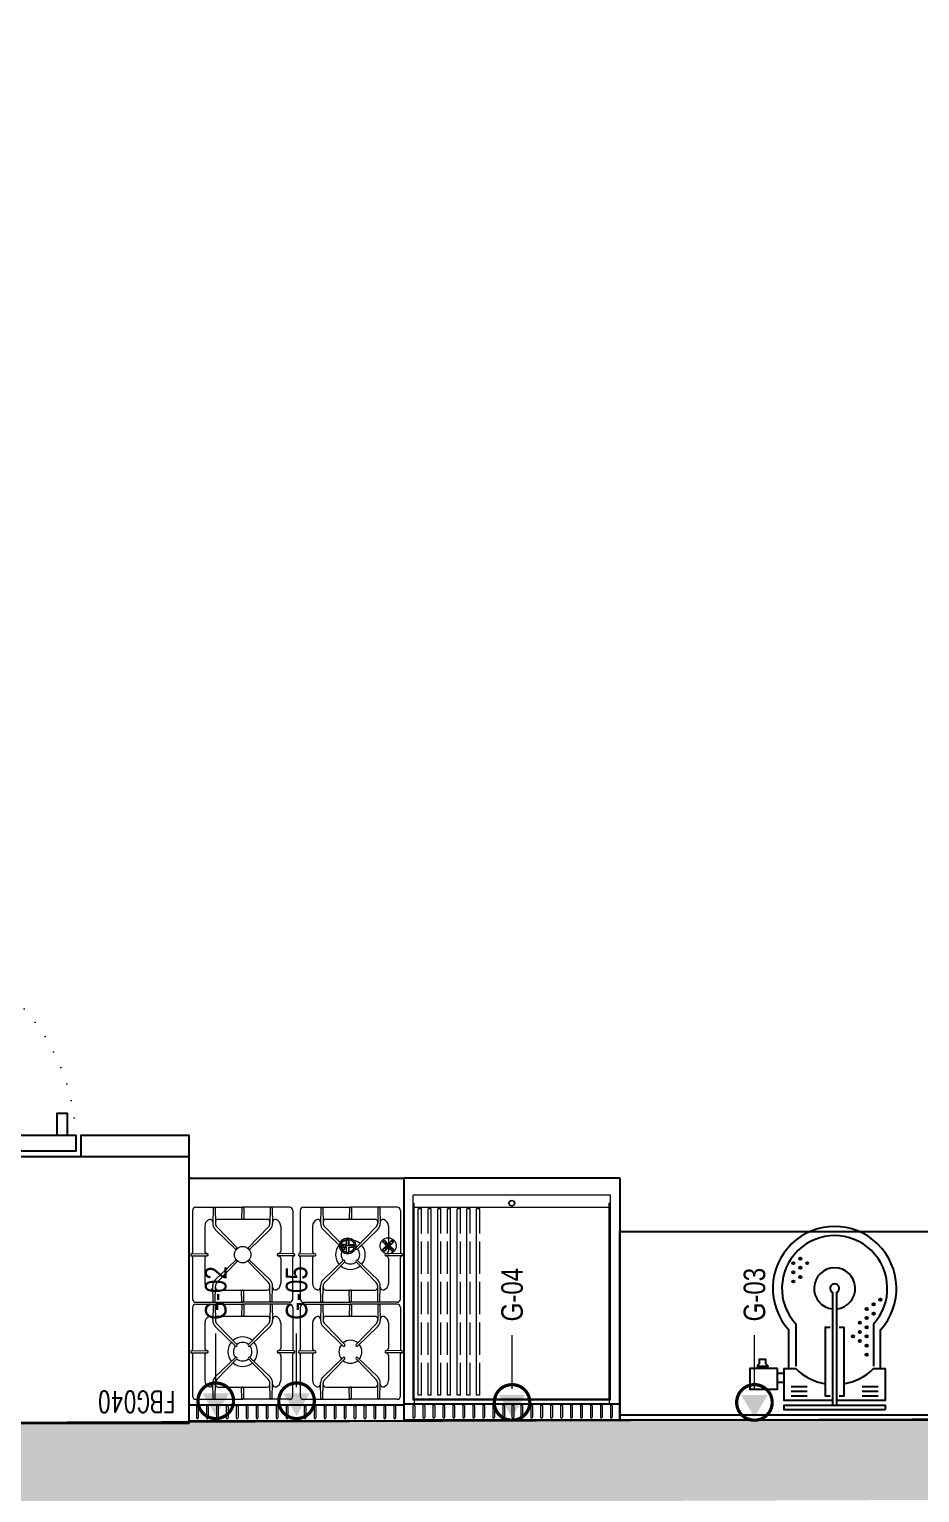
# Model space of a CAD drawing. Header units: millimetres. Extents: x -29311 to -3405, y 28913 to 42880.
# Drawn here: x -15732 to -15401, y 30469 to 31012 of the extents above; entities that cross this region are included whole.
import ezdxf
from ezdxf.enums import TextEntityAlignment as Align

# ---------------------------------------------------------------- set-up
doc = ezdxf.new("R2010")
doc.units = ezdxf.units.MM
for name, pattern in [('ACAD_ISO02W100', [15, 12, -3]), ('DOT', [6.35, 0, -6.35]), ('HIDDEN', [0.375, 0.25, -0.125])]:
    doc.linetypes.add(name, pattern=pattern)
for name, color, linetype, lineweight in [('-DWG_DETAY1', 7, 'Continuous', 25), ('-DWG_DETAY4', 7, 'DOT', 18), ('GRC-Ekipman', 4, 'Continuous', 25), ('GRC-çizgi', 5, 'ACAD_ISO02W100', 30), ('PLAN', 253, 'Continuous', 15), ('tarama-betonarme', 252, 'Continuous', 13), ('TES_GAZ', 92, 'Continuous', 25)]:
    doc.layers.add(name, color=color, linetype=linetype, lineweight=lineweight)
for name, color, linetype in [('A-BA', 1, 'Continuous'), ('A-TEFRIS', 251, 'Continuous'), ('Kıtc-002 Çizgi', 7, 'Continuous')]:
    doc.layers.add(name, color=color, linetype=linetype)
doc.styles.add('antet', font='arial.ttf', dxfattribs={"oblique": 15, "height": 2.75})
doc.styles.add('ROMANS', font='romans')
doc.styles.add('TESNO', font='romandtw.shx', dxfattribs={"height": 0.8})

# ---------------------------------------------------------------- blocks, each defined once
blk = doc.blocks.new('f_ks2')
at = {"layer": '-DWG_DETAY1', "color": 0}
for points in [[(40, 0), (40, -8), (0, -8), (0, 0)], [(45, -8), (45, -16), (49, -16), (49, -8)]]:
    blk.add_lwpolyline(points, dxfattribs=at)
blk.add_lwpolyline([(118, -8), (42, -8), (42, -2), (118, -2)], close=True, dxfattribs=at)
at = {"layer": '-DWG_DETAY1', "color": 0, "linetype": 'HIDDEN'}
blk.add_lwpolyline([(116, -1.52), (140.23, -75.55), (136.44, -76.82), (112.21, -2.79)], close=True, dxfattribs=at)
blk.add_lwpolyline([(139.28, -72.71), (146.86, -70.15), (145.58, -66.36), (138, -68.91)], dxfattribs=at)
at = {"layer": '-DWG_DETAY4', "color": 0}
blk.add_arc((116.57, -4.83), 74.63, 182.4322, 285.3604, dxfattribs=at)
blk = doc.blocks.new('FBG040')
at = {"layer": 'A-TEFRIS'}
blk.add_lwpolyline([(0, 0), (118, 0), (118, -99), (0, -99)], close=True, dxfattribs=at)
at = {"layer": 'A-TEFRIS', "linetype": 'Continuous'}
blk.add_blockref('f_ks2', (0, -99), dxfattribs=at)
at = {"layer": 'A-TEFRIS', "linetype": 'Continuous', "style": 'ROMANS', "width": 0.7}
blk.add_text('FBG040', height=8, dxfattribs=at).set_placement((5, -12))
at = {"layer": 'A-TEFRIS', "linetype": 'Continuous', "style": 'ROMANS', "width": 0.8}
blk.add_attdef('NO', text='', height=10, dxfattribs=at).set_placement((98, -79), align=Align.MIDDLE)
blk = doc.blocks.new('G 4LÜ OCAK 9')
for p, q in [((0, 0), (0, -90)), ((80, 0), (0, 0)), ((0, 0), (0, -90)), ((80, 0), (0, 0)), ((80, -90), (80, 0)), ((80, -90), (80, 0)), ((80, -6), (0, -6)), ((80, -6), (0, -6)), ((0, -90), (80, -90)), ((0, -90), (80, -90))]:
    blk.add_line(p, q)
at = {"color": 251, "lineweight": 9}
for p, q in [((3.23, -5.38), (3.23, -1.15)), ((3.23, -5.38), (3.23, -1.15)), ((3.88, -5.38), (3.88, -1.15)), ((6.93, -5.38), (6.93, -1.15)), ((6.93, -5.38), (6.93, -1.15)), ((7.58, -5.38), (7.58, -1.15)), ((10.63, -5.38), (10.63, -1.15)), ((10.63, -5.38), (10.63, -1.15)), ((11.28, -5.38), (11.28, -1.15)), ((14.33, -5.38), (14.33, -1.15)), ((14.33, -5.38), (14.33, -1.15)), ((14.98, -5.38), (14.98, -1.15)), ((18.03, -5.38), (18.03, -1.15)), ((18.03, -5.38), (18.03, -1.15)), ((18.68, -5.38), (18.68, -1.15)), ((21.73, -5.38), (21.73, -1.15)), ((21.73, -5.38), (21.73, -1.15)), ((22.38, -5.38), (22.38, -1.15)), ((25.43, -5.38), (25.43, -1.15)), ((25.43, -5.38), (25.43, -1.15)), ((26.08, -5.38), (26.08, -1.15)), ((29.13, -5.38), (29.13, -1.15)), ((29.13, -5.38), (29.13, -1.15)), ((29.78, -5.38), (29.78, -1.15)), ((32.83, -5.38), (32.83, -1.15)), ((32.83, -5.38), (32.83, -1.15)), ((33.48, -5.38), (33.48, -1.15)), ((36.53, -5.38), (36.53, -1.15)), ((37.18, -5.38), (37.18, -1.15)), ((43.23, -5.38), (43.23, -1.15)), ((43.23, -5.38), (43.23, -1.15)), ((43.88, -5.38), (43.88, -1.15)), ((46.93, -5.38), (46.93, -1.15)), ((46.93, -5.38), (46.93, -1.15)), ((47.58, -5.38), (47.58, -1.15)), ((50.63, -5.38), (50.63, -1.15)), ((50.63, -5.38), (50.63, -1.15)), ((51.28, -5.38), (51.28, -1.15)), ((54.33, -5.38), (54.33, -1.15)), ((54.33, -5.38), (54.33, -1.15)), ((54.98, -5.38), (54.98, -1.15)), ((58.03, -5.38), (58.03, -1.15)), ((58.03, -5.38), (58.03, -1.15)), ((58.68, -5.38), (58.68, -1.15)), ((61.73, -5.38), (61.73, -1.15)), ((61.73, -5.38), (61.73, -1.15)), ((62.38, -5.38), (62.38, -1.15)), ((65.43, -5.38), (65.43, -1.15)), ((65.43, -5.38), (65.43, -1.15)), ((66.08, -5.38), (66.08, -1.15)), ((69.13, -5.38), (69.13, -1.15)), ((69.13, -5.38), (69.13, -1.15)), ((69.78, -5.38), (69.78, -1.15)), ((72.83, -5.38), (72.83, -1.15)), ((72.83, -5.38), (72.83, -1.15)), ((73.48, -5.38), (73.48, -1.15)), ((76.53, -5.38), (76.53, -1.15)), ((77.18, -5.38), (77.18, -1.15)), ((1.4, -9.25), (1.4, -24.81)), ((2.6, -8.05), (20, -8.05)), ((9.03, -8.43), (8.92, -14.11)), ((9.77, -8.43), (9.87, -13.98)), ((19.63, -8.42), (19.56, -12.1)), ((37.4, -8.05), (20, -8.05)), ((20.37, -8.42), (20.44, -12.1)), ((30.23, -8.43), (30.13, -13.98)), ((30.97, -8.43), (31.08, -14.11)), ((38.6, -24.81), (38.6, -9.25)), ((41.4, -9.25), (41.4, -24.81)), ((42.6, -8.05), (60, -8.05)), ((49.03, -8.43), (48.92, -14.11)), ((49.77, -8.43), (49.87, -13.98)), ((59.63, -8.42), (59.56, -12.1)), ((77.4, -8.05), (60, -8.05)), ((60.37, -8.42), (60.44, -12.1)), ((70.23, -8.43), (70.13, -13.98)), ((70.97, -8.43), (71.08, -14.11)), ((78.6, -24.81), (78.6, -9.25)), ((5.9, -24.3), (5.9, -15.05)), ((8.93, -13.64), (8.92, -14.11)), ((9.87, -13.56), (9.87, -13.98)), ((10.44, -15.34), (17.88, -23.05)), ((29.13, -12.55), (10.87, -12.55)), ((29.56, -15.34), (22.12, -23.05)), ((30.13, -13.56), (30.13, -13.98)), ((31.07, -13.64), (31.08, -14.11)), ((34.1, -24.3), (34.1, -15.05)), ((45.9, -24.3), (45.9, -15.05)), ((48.93, -13.64), (48.92, -14.11)), ((49.87, -13.56), (49.87, -13.98)), ((50.44, -15.34), (57.88, -23.05)), ((69.13, -12.55), (50.87, -12.55)), ((69.56, -15.34), (62.12, -23.05)), ((70.13, -13.56), (70.13, -13.98)), ((71.07, -13.64), (71.08, -14.11)), ((74.1, -24.3), (74.1, -15.05)), ((9.84, -16.32), (17.35, -23.58)), ((30.16, -16.32), (22.65, -23.58)), ((49.84, -16.32), (57.35, -23.58)), ((70.16, -16.32), (62.65, -23.58)), ((1.05, -25.29), (6.57, -25.24)), ((1.05, -26.08), (6.54, -26.13)), ((1.4, -42.15), (1.4, -26.56)), ((5.9, -36.35), (5.9, -27.06)), ((6.92, -25.32), (6.73, -25.29)), ((6.73, -26.09), (6.92, -26.05)), ((33.08, -25.32), (33.27, -25.29)), ((33.08, -26.05), (33.27, -26.09)), ((38.95, -25.29), (33.43, -25.24)), ((38.95, -26.08), (33.43, -26.13)), ((34.1, -36.35), (34.1, -27.07)), ((38.6, -42.14), (38.6, -26.56)), ((41.05, -25.29), (46.57, -25.24)), ((41.05, -26.08), (46.54, -26.13)), ((41.4, -42.15), (41.4, -26.56)), ((45.9, -36.35), (45.9, -27.06)), ((46.92, -25.32), (46.73, -25.29)), ((46.73, -26.09), (46.92, -26.05)), ((73.08, -25.32), (73.27, -25.29)), ((73.08, -26.05), (73.27, -26.09)), ((78.95, -25.29), (73.43, -25.24)), ((78.95, -26.08), (73.43, -26.13)), ((74.1, -36.35), (74.1, -27.07)), ((78.6, -42.14), (78.6, -26.56)), ((9.84, -35.07), (17.35, -27.81)), ((10.44, -36.05), (17.88, -28.34)), ((29.56, -36.05), (22.12, -28.34)), ((30.16, -35.07), (22.65, -27.81)), ((49.84, -35.07), (57.35, -27.81)), ((50.44, -36.05), (57.88, -28.34)), ((69.56, -36.05), (62.12, -28.34)), ((70.16, -35.07), (62.65, -27.81)), ((9.03, -42.96), (8.92, -37.28)), ((8.93, -37.75), (8.92, -37.28)), ((9.77, -42.96), (9.87, -37.41)), ((9.87, -37.83), (9.87, -37.41)), ((30.23, -42.96), (30.13, -37.41)), ((30.13, -37.83), (30.13, -37.41)), ((30.97, -42.96), (31.08, -37.28)), ((31.07, -37.75), (31.08, -37.28)), ((49.03, -42.96), (48.92, -37.28)), ((48.93, -37.75), (48.92, -37.28)), ((49.77, -42.96), (49.87, -37.41)), ((49.87, -37.83), (49.87, -37.41)), ((70.23, -42.96), (70.13, -37.41)), ((70.13, -37.83), (70.13, -37.41)), ((70.97, -42.96), (71.08, -37.28)), ((71.07, -37.75), (71.08, -37.28)), ((2.6, -43.35), (20, -43.35)), ((29.13, -38.85), (10.87, -38.85)), ((19.63, -42.97), (19.56, -39.29)), ((37.4, -43.35), (20, -43.35)), ((20.37, -42.97), (20.44, -39.29)), ((42.6, -43.35), (60, -43.35)), ((69.13, -38.85), (50.87, -38.85)), ((59.63, -42.97), (59.56, -39.29)), ((77.4, -43.35), (60, -43.35)), ((60.37, -42.97), (60.44, -39.29)), ((1.4, -45.25), (1.4, -60.81)), ((2.6, -44.05), (20, -44.05)), ((9.03, -44.43), (8.92, -50.11)), ((9.77, -44.43), (9.87, -49.98)), ((29.13, -48.55), (10.87, -48.55)), ((19.63, -44.42), (19.56, -48.1)), ((37.4, -44.05), (20, -44.05)), ((20.37, -44.42), (20.44, -48.1)), ((30.23, -44.43), (30.13, -49.98)), ((30.97, -44.43), (31.08, -50.11)), ((38.6, -60.81), (38.6, -45.25)), ((41.4, -45.25), (41.4, -60.81)), ((42.6, -44.05), (60, -44.05)), ((49.03, -44.43), (48.92, -50.11)), ((49.77, -44.43), (49.87, -49.98)), ((69.13, -48.55), (50.87, -48.55)), ((59.63, -44.42), (59.56, -48.1)), ((77.4, -44.05), (60, -44.05)), ((60.37, -44.42), (60.44, -48.1)), ((70.23, -44.43), (70.13, -49.98)), ((70.97, -44.43), (71.08, -50.11)), ((78.6, -60.81), (78.6, -45.25)), ((5.9, -60.3), (5.9, -51.05)), ((8.93, -49.64), (8.92, -50.11)), ((9.84, -52.32), (17.35, -59.58)), ((9.87, -49.56), (9.87, -49.98)), ((10.44, -51.34), (17.88, -59.05)), ((29.56, -51.34), (22.12, -59.05)), ((30.16, -52.32), (22.65, -59.58)), ((30.13, -49.56), (30.13, -49.98)), ((31.07, -49.64), (31.08, -50.11)), ((34.1, -60.3), (34.1, -51.05)), ((45.9, -60.3), (45.9, -51.05)), ((48.93, -49.64), (48.92, -50.11)), ((49.84, -52.32), (57.35, -59.58)), ((49.87, -49.56), (49.87, -49.98)), ((50.44, -51.34), (57.88, -59.05)), ((69.56, -51.34), (62.12, -59.05)), ((70.16, -52.32), (62.65, -59.58)), ((70.13, -49.56), (70.13, -49.98)), ((71.07, -49.64), (71.08, -50.11)), ((74.1, -60.3), (74.1, -51.05)), ((1.05, -61.29), (6.57, -61.24)), ((1.05, -62.08), (6.54, -62.13)), ((1.4, -78.15), (1.4, -62.56)), ((4.56, -62.98), (3.92, -63.61)), ((3.92, -63.61), (5.33, -65.02)), ((8.02, -66.44), (3.92, -63.61)), ((4.59, -63.01), (3.95, -63.64)), ((3.95, -63.59), (5.36, -64.99)), ((8.06, -63.65), (3.95, -66.34)), ((3.95, -66.34), (5.33, -64.96)), ((3.98, -66.37), (5.36, -64.99)), ((4.53, -63.01), (5.94, -64.41)), ((4.56, -62.98), (5.97, -64.38)), ((4.56, -62.98), (7.39, -67.08)), ((7.35, -62.94), (4.66, -67.05)), ((5.9, -72.35), (5.9, -63.06)), ((7.35, -62.94), (5.91, -64.38)), ((7.38, -62.97), (5.94, -64.41)), ((8.03, -63.62), (6.59, -65.06)), ((7.99, -66.47), (6.59, -65.06)), ((8.06, -63.65), (6.62, -65.09)), ((8.02, -66.44), (6.62, -65.04)), ((6.92, -61.32), (6.73, -61.29)), ((6.73, -62.09), (6.92, -62.05)), ((8.03, -63.68), (7.32, -62.97)), ((8.06, -63.65), (7.35, -62.94)), ((9.84, -71.07), (17.35, -63.81)), ((10.44, -72.05), (17.88, -64.34)), ((20.54, -64.46), (18.6, -64.46)), ((18.63, -64.5), (20.58, -64.5)), ((20.54, -62.53), (20.54, -64.46)), ((20.58, -64.5), (20.58, -62.56)), ((21.4, -62.55), (21.4, -64.5)), ((23.44, -64.5), (21.4, -64.5)), ((21.44, -62.51), (21.44, -64.46)), ((21.44, -64.46), (23.47, -64.46)), ((29.56, -72.05), (22.12, -64.34)), ((30.16, -71.07), (22.65, -63.81)), ((33.08, -61.32), (33.27, -61.29)), ((33.08, -62.05), (33.27, -62.09)), ((38.95, -61.29), (33.43, -61.24)), ((38.95, -62.08), (33.43, -62.13)), ((34.1, -72.35), (34.1, -63.07)), ((38.6, -78.14), (38.6, -62.56)), ((41.05, -61.29), (46.57, -61.24)), ((41.05, -62.08), (46.54, -62.13)), ((41.4, -78.15), (41.4, -62.56)), ((45.9, -72.35), (45.9, -63.06)), ((46.92, -61.32), (46.73, -61.29)), ((46.73, -62.09), (46.92, -62.05)), ((49.84, -71.07), (57.35, -63.81)), ((50.44, -72.05), (57.88, -64.34)), ((69.56, -72.05), (62.12, -64.34)), ((70.16, -71.07), (62.65, -63.81)), ((73.08, -61.32), (73.27, -61.29)), ((73.08, -62.05), (73.27, -62.09)), ((78.95, -61.29), (73.43, -61.24)), ((78.95, -62.08), (73.43, -62.13)), ((74.1, -72.35), (74.1, -63.07)), ((78.6, -78.14), (78.6, -62.56)), ((4.66, -67.05), (3.95, -66.34)), ((4.69, -67.02), (3.98, -66.31)), ((4.63, -67.02), (6.01, -65.64)), ((4.66, -67.05), (6.04, -65.67)), ((7.39, -67.08), (5.98, -65.67)), ((7.41, -67.05), (6.01, -65.64)), ((7.99, -66.41), (7.36, -67.05)), ((8.02, -66.44), (7.39, -67.08)), ((20.54, -65.46), (18.6, -65.46)), ((18.63, -65.42), (20.58, -65.42)), ((20.54, -67.4), (20.54, -65.46)), ((20.58, -65.42), (20.58, -67.36)), ((21.4, -67.38), (21.4, -65.42)), ((23.44, -65.42), (21.4, -65.42)), ((21.44, -65.46), (21.44, -67.41)), ((21.44, -65.46), (23.47, -65.46)), ((8.93, -73.75), (8.92, -73.28)), ((9.03, -78.96), (8.92, -73.28)), ((9.77, -78.96), (9.87, -73.41)), ((9.87, -73.83), (9.87, -73.41)), ((29.13, -74.85), (10.87, -74.85)), ((19.63, -78.97), (19.56, -75.29)), ((20.37, -78.97), (20.44, -75.29)), ((30.13, -73.83), (30.13, -73.41)), ((30.23, -78.96), (30.13, -73.41)), ((30.97, -78.96), (31.08, -73.28)), ((31.07, -73.75), (31.08, -73.28)), ((48.93, -73.75), (48.92, -73.28)), ((49.03, -78.96), (48.92, -73.28)), ((49.77, -78.96), (49.87, -73.41)), ((49.87, -73.83), (49.87, -73.41)), ((69.13, -74.85), (50.87, -74.85)), ((59.63, -78.97), (59.56, -75.29)), ((60.37, -78.97), (60.44, -75.29)), ((70.13, -73.83), (70.13, -73.41)), ((70.23, -78.96), (70.13, -73.41)), ((70.97, -78.96), (71.08, -73.28)), ((71.07, -73.75), (71.08, -73.28)), ((2.6, -79.35), (20, -79.35)), ((37.4, -79.35), (20, -79.35)), ((42.6, -79.35), (60, -79.35)), ((77.4, -79.35), (60, -79.35))]:
    blk.add_line(p, q, dxfattribs=at)
for centre, radius in [((60, -61.7), 3.05), ((6, -65), 3), ((21.03, -64.96), 3), ((21.04, -64.96), 2.48)]:
    blk.add_circle(centre, radius, dxfattribs=at)
for centre, radius, start, end in [((3.55, -1.15), 0.325, 90, 180), ((3.55, -5.38), 0.325, 180, 270), ((3.55, -1.15), 0.325, 0, 90), ((3.55, -5.38), 0.325, 270, 0), ((7.25, -1.15), 0.325, 90, 180), ((7.25, -5.38), 0.325, 180, 270), ((7.25, -1.15), 0.325, 0, 90), ((7.25, -5.38), 0.325, 270, 0), ((10.95, -1.15), 0.325, 90, 180), ((10.95, -5.38), 0.325, 180, 270), ((10.95, -1.15), 0.325, 0, 90), ((10.95, -5.38), 0.325, 270, 0), ((14.65, -1.15), 0.325, 90, 180), ((14.65, -5.38), 0.325, 180, 270), ((14.65, -1.15), 0.325, 0, 90), ((14.65, -5.38), 0.325, 270, 0), ((18.35, -1.15), 0.325, 90, 180), ((18.35, -5.38), 0.325, 180, 270), ((18.35, -1.15), 0.325, 0, 90), ((18.35, -5.38), 0.325, 270, 0), ((22.05, -1.15), 0.325, 90, 180), ((22.05, -5.38), 0.325, 180, 270), ((22.05, -1.15), 0.325, 0, 90), ((22.05, -5.38), 0.325, 270, 0), ((25.75, -1.15), 0.325, 90, 180), ((25.75, -5.38), 0.325, 180, 270), ((25.75, -1.15), 0.325, 0, 90), ((25.75, -5.38), 0.325, 270, 0), ((29.45, -1.15), 0.325, 90, 180), ((29.45, -5.38), 0.325, 180, 270), ((29.45, -1.15), 0.325, 0, 90), ((29.45, -5.38), 0.325, 270, 0), ((33.15, -1.15), 0.325, 90, 180), ((33.15, -5.38), 0.325, 180, 270), ((33.15, -1.15), 0.325, 0, 90), ((33.15, -5.38), 0.325, 270, 0), ((36.85, -1.15), 0.325, 90, 180), ((36.85, -5.38), 0.325, 180, 270), ((36.85, -1.15), 0.325, 0, 90), ((36.85, -5.38), 0.325, 270, 0), ((43.55, -1.15), 0.325, 90, 180), ((43.55, -5.38), 0.325, 180, 270), ((43.55, -1.15), 0.325, 0, 90), ((43.55, -5.38), 0.325, 270, 0), ((47.25, -1.15), 0.325, 90, 180), ((47.25, -5.38), 0.325, 180, 270), ((47.25, -1.15), 0.325, 0, 90), ((47.25, -5.38), 0.325, 270, 0), ((50.95, -1.15), 0.325, 90, 180), ((50.95, -5.38), 0.325, 180, 270), ((50.95, -1.15), 0.325, 0, 90), ((50.95, -5.38), 0.325, 270, 0), ((54.65, -1.15), 0.325, 90, 180), ((54.65, -5.38), 0.325, 180, 270), ((54.65, -1.15), 0.325, 0, 90), ((54.65, -5.38), 0.325, 270, 0), ((58.35, -1.15), 0.325, 90, 180), ((58.35, -5.38), 0.325, 180, 270), ((58.35, -1.15), 0.325, 0, 90), ((58.35, -5.38), 0.325, 270, 0), ((62.05, -1.15), 0.325, 90, 180), ((62.05, -5.38), 0.325, 180, 270), ((62.05, -1.15), 0.325, 0, 90), ((62.05, -5.38), 0.325, 270, 0), ((65.75, -1.15), 0.325, 90, 180), ((65.75, -5.38), 0.325, 180, 270), ((65.75, -1.15), 0.325, 0, 90), ((65.75, -5.38), 0.325, 270, 0), ((69.45, -1.15), 0.325, 90, 180), ((69.45, -5.38), 0.325, 180, 270), ((69.45, -1.15), 0.325, 0, 90), ((69.45, -5.38), 0.325, 270, 0), ((73.15, -1.15), 0.325, 90, 180), ((73.15, -5.38), 0.325, 180, 270), ((73.15, -1.15), 0.325, 0, 90), ((73.15, -5.38), 0.325, 270, 0), ((76.85, -1.15), 0.325, 90, 180), ((76.85, -5.38), 0.325, 180, 270), ((76.85, -1.15), 0.325, 0, 90), ((76.85, -5.38), 0.325, 270, 0), ((2.6, -9.25), 1.2, 90, 180), ((9.4, -8.42), 0.374, 0, 180), ((20, -8.42), 0.374, 0, 180), ((30.6, -8.42), 0.374, 0, 180), ((37.4, -9.25), 1.2, 0, 90), ((42.6, -9.25), 1.2, 90, 180), ((49.4, -8.42), 0.374, 0, 180), ((60, -8.42), 0.374, 0, 180), ((70.6, -8.42), 0.374, 0, 180), ((77.4, -9.25), 1.2, 0, 90), ((8.4, -15.05), 2.5, 108.2063, 180), ((7.93, -13.62), 1, 358.9542, 108.2063), ((11.92, -14.16), 3, 178.9542, 225.9997), ((10.87, -13.55), 1, 90, 181.0389), ((11.87, -13.95), 2, 181.0389, 224.0782), ((20, -12.11), 0.437, 179.0181, 0.9816), ((29.13, -13.55), 1, 358.9611, 90), ((28.13, -13.95), 2, 315.9163, 358.9611), ((28.08, -14.16), 3, 314.0003, 1.0458), ((32.07, -13.62), 1, 71.7937, 181.0458), ((31.6, -15.05), 2.5, 0, 71.7937), ((48.4, -15.05), 2.5, 108.2063, 180), ((47.93, -13.62), 1, 358.9542, 108.2063), ((51.92, -14.16), 3, 178.9542, 225.9997), ((50.87, -13.55), 1, 90, 181.0389), ((51.87, -13.95), 2, 181.0389, 224.0782), ((60, -12.11), 0.437, 179.0181, 0.9816), ((69.13, -13.55), 1, 358.9611, 90), ((68.13, -13.95), 2, 315.9163, 358.9611), ((68.08, -14.16), 3, 314.0003, 1.0458), ((72.07, -13.62), 1, 71.7937, 181.0458), ((71.6, -15.05), 2.5, 0, 71.7937), ((20, -25.7), 4.25, 50.2484, 129.7526), ((60, -25.7), 5.5, 49.2814, 130.7185), ((0.97, -25.69), 0.374, 94.6963, 265.3037), ((0.9, -24.81), 0.5, 274.6963, 0), ((0.9, -26.56), 0.5, 0, 85.3037), ((6.9, -24.3), 1, 180, 260.3977), ((6.9, -27.06), 1, 91.7038, 180), ((6.86, -25.69), 0.374, 271.7038, 80.3977), ((20, -25.7), 4.25, 140.2486, 219.7514), ((17.61, -23.31), 0.374, 225.9997, 44.0003), ((22.39, -23.31), 0.374, 135.9997, 314.0003), ((20, -25.7), 4.25, 320.2477, 39.7523), ((33.14, -25.69), 0.374, 99.6023, 260.3977), ((33.1, -24.3), 1, 279.6023, 0), ((33.1, -27.07), 1, 0, 80.3977), ((39.1, -24.81), 0.5, 180, 265.3037), ((39.1, -26.56), 0.5, 94.6963, 180), ((39.03, -25.69), 0.374, 274.6963, 85.3037), ((40.97, -25.69), 0.374, 94.6963, 265.3037), ((40.9, -24.81), 0.5, 274.6963, 0), ((40.9, -26.56), 0.5, 0, 85.3037), ((46.9, -24.3), 1, 180, 260.3977), ((46.9, -27.06), 1, 91.7038, 180), ((46.86, -25.69), 0.374, 271.7038, 80.3977), ((60, -25.7), 5.5, 139.2813, 220.7187), ((60, -25.7), 3.44, 141.2584, 218.7415), ((57.61, -23.31), 0.374, 225.9997, 44.0003), ((60, -25.7), 3.44, 51.2587, 128.7413), ((62.39, -23.31), 0.374, 135.9997, 314.0003), ((60, -25.7), 3.44, 321.2584, 38.7416), ((60, -25.7), 5.5, 319.2813, 40.7188), ((73.14, -25.69), 0.374, 99.6023, 260.3977), ((73.1, -24.3), 1, 279.6023, 0), ((73.1, -27.07), 1, 0, 80.3977), ((79.1, -24.81), 0.5, 180, 265.3037), ((79.1, -26.56), 0.5, 94.6963, 180), ((79.03, -25.69), 0.374, 274.6963, 85.3037), ((20, -25.7), 4.25, 230.2474, 309.7517), ((17.61, -28.08), 0.374, 315.9997, 134.0003), ((22.39, -28.08), 0.374, 45.9997, 224.0003), ((60, -25.7), 5.5, 229.2814, 310.7186), ((57.61, -28.08), 0.374, 315.9997, 134.0003), ((60, -25.7), 3.44, 231.2587, 308.7414), ((62.39, -28.08), 0.374, 45.9997, 224.0003), ((8.4, -36.35), 2.5, 180, 251.7937), ((7.93, -37.77), 1, 251.7937, 1.0458), ((11.92, -37.23), 3, 134.0003, 181.0458), ((11.87, -37.44), 2, 135.9997, 178.9611), ((10.87, -37.85), 1, 178.9611, 270), ((29.13, -37.85), 1, 270, 1.0389), ((28.13, -37.44), 2, 1.0389, 44.0003), ((28.08, -37.23), 3, 358.9542, 45.9997), ((32.07, -37.77), 1, 178.9542, 288.2063), ((31.6, -36.35), 2.5, 288.2063, 0), ((48.4, -36.35), 2.5, 180, 251.7937), ((47.93, -37.77), 1, 251.7937, 1.0458), ((51.92, -37.23), 3, 134.0003, 181.0458), ((51.87, -37.44), 2, 135.9997, 178.9611), ((50.87, -37.85), 1, 178.9611, 270), ((69.13, -37.85), 1, 270, 1.0389), ((68.13, -37.44), 2, 1.0389, 44.0003), ((68.08, -37.23), 3, 358.9542, 45.9997), ((72.07, -37.77), 1, 178.9542, 288.2063), ((71.6, -36.35), 2.5, 288.2063, 0), ((2.6, -42.15), 1.2, 180, 270), ((9.4, -42.97), 0.374, 180, 0), ((20, -39.28), 0.437, 359.0184, 180.9819), ((20, -42.97), 0.374, 180, 0), ((30.6, -42.97), 0.374, 180, 0), ((37.4, -42.15), 1.2, 270, 0.1827), ((42.6, -42.15), 1.2, 180, 270), ((49.4, -42.97), 0.374, 180, 0), ((60, -39.28), 0.437, 359.0184, 180.9819), ((60, -42.97), 0.374, 180, 0), ((70.6, -42.97), 0.374, 180, 0), ((77.4, -42.15), 1.2, 270, 0.1827), ((2.6, -45.25), 1.2, 90, 180), ((8.4, -51.05), 2.5, 108.2063, 180), ((7.93, -49.62), 1, 358.9542, 108.2063), ((9.4, -44.42), 0.374, 0, 180), ((10.87, -49.55), 1, 90, 181.0389), ((20, -48.11), 0.437, 179.0181, 0.9816), ((20, -44.42), 0.374, 0, 180), ((29.13, -49.55), 1, 358.9611, 90), ((30.6, -44.42), 0.374, 0, 180), ((32.07, -49.62), 1, 71.7937, 181.0458), ((31.6, -51.05), 2.5, 0, 71.7937), ((37.4, -45.25), 1.2, 0, 90), ((42.6, -45.25), 1.2, 90, 180), ((48.4, -51.05), 2.5, 108.2063, 180), ((47.93, -49.62), 1, 358.9542, 108.2063), ((49.4, -44.42), 0.374, 0, 180), ((50.87, -49.55), 1, 90, 181.0389), ((60, -48.11), 0.437, 179.0181, 0.9816), ((60, -44.42), 0.374, 0, 180), ((69.13, -49.55), 1, 358.9611, 90), ((70.6, -44.42), 0.374, 0, 180), ((72.07, -49.62), 1, 71.7937, 181.0458), ((71.6, -51.05), 2.5, 0, 71.7937), ((77.4, -45.25), 1.2, 0, 90), ((11.92, -50.16), 3, 178.9542, 225.9997), ((11.87, -49.95), 2, 181.0389, 224.0782), ((28.13, -49.95), 2, 315.9163, 358.9611), ((28.08, -50.16), 3, 314.0003, 1.0458), ((51.92, -50.16), 3, 178.9542, 225.9997), ((51.87, -49.95), 2, 181.0389, 224.0782), ((68.13, -49.95), 2, 315.9163, 358.9611), ((68.08, -50.16), 3, 314.0003, 1.0458), ((20, -61.7), 5.5, 139.2813, 220.7187), ((20, -61.7), 5.5, 49.2814, 130.7185), ((20, -61.7), 3.44, 141.2584, 218.7415), ((17.61, -59.31), 0.374, 225.9997, 44.0003), ((20, -61.7), 3.44, 51.2587, 128.7413), ((22.39, -59.31), 0.374, 135.9997, 314.0003), ((20, -61.7), 3.44, 321.2584, 38.7416), ((20, -61.7), 5.5, 319.2813, 40.7188), ((57.61, -59.31), 0.374, 225.9997, 44.0003), ((62.39, -59.31), 0.374, 135.9997, 314.0003), ((0.97, -61.69), 0.374, 94.6963, 265.3037), ((0.9, -60.81), 0.5, 274.6963, 0), ((0.9, -62.56), 0.5, 0, 85.3037), ((6.9, -60.3), 1, 180, 260.3977), ((6.9, -63.06), 1, 91.7038, 180), ((6.86, -61.69), 0.374, 271.7038, 80.3977), ((17.61, -64.08), 0.374, 315.9997, 134.0003), ((20, -61.7), 3.44, 231.2587, 308.7414), ((21.04, -64.96), 2.44, 180, 190.8546), ((21.04, -64.96), 2.44, 81.4064, 100.7342), ((22.39, -64.08), 0.374, 45.9997, 224.0003), ((21.04, -64.96), 2.44, 349.146, 10.8536), ((33.14, -61.69), 0.374, 99.6023, 260.3977), ((33.1, -60.3), 1, 279.6023, 0), ((33.1, -63.07), 1, 0, 80.3977), ((39.1, -60.81), 0.5, 180, 265.3037), ((39.1, -62.56), 0.5, 94.6963, 180), ((39.03, -61.69), 0.374, 274.6963, 85.3037), ((40.97, -61.69), 0.374, 94.6963, 265.3037), ((40.9, -60.81), 0.5, 274.6963, 0), ((40.9, -62.56), 0.5, 0, 85.3037), ((46.9, -60.3), 1, 180, 260.3977), ((46.9, -63.06), 1, 91.7038, 180), ((46.86, -61.69), 0.374, 271.7038, 80.3977), ((57.61, -64.08), 0.374, 315.9997, 134.0003), ((62.39, -64.08), 0.374, 45.9997, 224.0003), ((73.14, -61.69), 0.374, 99.6023, 260.3977), ((73.1, -60.3), 1, 279.6023, 0), ((73.1, -63.07), 1, 0, 80.3977), ((79.1, -60.81), 0.5, 180, 265.3037), ((79.1, -62.56), 0.5, 94.6963, 180), ((79.03, -61.69), 0.374, 274.6963, 85.3037), ((20, -61.7), 5.5, 229.2814, 310.7186), ((21.04, -64.96), 2.44, 259.2651, 278.594), ((8.4, -72.35), 2.5, 180, 251.7937), ((7.93, -73.77), 1, 251.7937, 1.0458), ((11.92, -73.23), 3, 134.0003, 181.0458), ((11.87, -73.44), 2, 135.9997, 178.9611), ((10.87, -73.85), 1, 178.9611, 270), ((20, -75.28), 0.437, 359.0184, 180.9819), ((29.13, -73.85), 1, 270, 1.0389), ((28.13, -73.44), 2, 1.0389, 44.0003), ((28.08, -73.23), 3, 358.9542, 45.9997), ((32.07, -73.77), 1, 178.9542, 288.2063), ((31.6, -72.35), 2.5, 288.2063, 0), ((48.4, -72.35), 2.5, 180, 251.7937), ((47.93, -73.77), 1, 251.7937, 1.0458), ((51.92, -73.23), 3, 134.0003, 181.0458), ((51.87, -73.44), 2, 135.9997, 178.9611), ((50.87, -73.85), 1, 178.9611, 270), ((60, -75.28), 0.437, 359.0184, 180.9819), ((69.13, -73.85), 1, 270, 1.0389), ((68.13, -73.44), 2, 1.0389, 44.0003), ((68.08, -73.23), 3, 358.9542, 45.9997), ((72.07, -73.77), 1, 178.9542, 288.2063), ((71.6, -72.35), 2.5, 288.2063, 0), ((2.6, -78.15), 1.2, 180, 270), ((9.4, -78.97), 0.374, 180, 0), ((20, -78.97), 0.374, 180, 0), ((30.6, -78.97), 0.374, 180, 0), ((37.4, -78.15), 1.2, 270, 0.1827), ((42.6, -78.15), 1.2, 180, 270), ((49.4, -78.97), 0.374, 180, 0), ((60, -78.97), 0.374, 180, 0), ((70.6, -78.97), 0.374, 180, 0), ((77.4, -78.15), 1.2, 270, 0.1827)]:
    blk.add_arc(centre, radius, start, end, dxfattribs=at)
blk = doc.blocks.new('düz+oluklu ızgara 90')
for p, q in [((0.03, -90.17), (0.03, -0.17)), ((0.03, -0.17), (80.03, -0.17)), ((0.03, -90.17), (0.03, -0.17)), ((0.03, -0.17), (80.03, -0.17)), ((80.03, -0.17), (80.03, -90.17)), ((80.03, -0.17), (80.03, -90.17)), ((0.03, -6.17), (80.03, -6.17)), ((0.03, -6.17), (80.03, -6.17)), ((80.03, -90.17), (0.03, -90.17)), ((80.03, -90.17), (0.03, -90.17))]:
    blk.add_line(p, q)
at = {"color": 251, "lineweight": 9}
for p, q in [((2.85, -5.55), (2.85, -1.32)), ((3.5, -5.55), (3.5, -1.32)), ((6.55, -5.55), (6.55, -1.32)), ((7.2, -5.55), (7.2, -1.32)), ((7.2, -5.55), (7.2, -1.32)), ((10.25, -5.55), (10.25, -1.32)), ((10.9, -5.55), (10.9, -1.32)), ((10.9, -5.55), (10.9, -1.32)), ((13.95, -5.55), (13.95, -1.32)), ((14.6, -5.55), (14.6, -1.32)), ((14.6, -5.55), (14.6, -1.32)), ((17.65, -5.55), (17.65, -1.32)), ((18.3, -5.55), (18.3, -1.32)), ((18.3, -5.55), (18.3, -1.32)), ((21.35, -5.55), (21.35, -1.32)), ((22, -5.55), (22, -1.32)), ((22, -5.55), (22, -1.32)), ((25.05, -5.55), (25.05, -1.32)), ((25.7, -5.55), (25.7, -1.32)), ((25.7, -5.55), (25.7, -1.32)), ((28.75, -5.55), (28.75, -1.32)), ((29.4, -5.55), (29.4, -1.32)), ((29.4, -5.55), (29.4, -1.32)), ((32.45, -5.55), (32.45, -1.32)), ((33.1, -5.55), (33.1, -1.32)), ((33.1, -5.55), (33.1, -1.32)), ((36.15, -5.55), (36.15, -1.32)), ((36.8, -5.55), (36.8, -1.32)), ((36.8, -5.55), (36.8, -1.32)), ((39.4, -5.55), (39.4, -1.32)), ((40.05, -5.55), (40.05, -1.32)), ((40.05, -5.55), (40.05, -1.32)), ((42.85, -5.55), (42.85, -1.32)), ((43.5, -5.55), (43.5, -1.32)), ((46.55, -5.55), (46.55, -1.32)), ((47.2, -5.55), (47.2, -1.32)), ((47.2, -5.55), (47.2, -1.32)), ((50.25, -5.55), (50.25, -1.32)), ((50.9, -5.55), (50.9, -1.32)), ((50.9, -5.55), (50.9, -1.32)), ((53.95, -5.55), (53.95, -1.32)), ((54.6, -5.55), (54.6, -1.32)), ((54.6, -5.55), (54.6, -1.32)), ((57.65, -5.55), (57.65, -1.32)), ((58.3, -5.55), (58.3, -1.32)), ((58.3, -5.55), (58.3, -1.32)), ((61.35, -5.55), (61.35, -1.32)), ((62, -5.55), (62, -1.32)), ((62, -5.55), (62, -1.32)), ((65.05, -5.55), (65.05, -1.32)), ((65.7, -5.55), (65.7, -1.32)), ((65.7, -5.55), (65.7, -1.32)), ((68.75, -5.55), (68.75, -1.32)), ((69.4, -5.55), (69.4, -1.32)), ((69.4, -5.55), (69.4, -1.32)), ((72.45, -5.55), (72.45, -1.32)), ((73.1, -5.55), (73.1, -1.32)), ((73.1, -5.55), (73.1, -1.32)), ((76.15, -5.55), (76.15, -1.32)), ((76.8, -5.55), (76.8, -1.32)), ((76.8, -5.55), (76.8, -1.32)), ((3.53, -7.67), (3.53, -83.67)), ((3.53, -7.67), (76.73, -7.67)), ((3.63, -7.67), (3.63, -80.67)), ((3.93, -7.67), (3.93, -6.27)), ((76.33, -6.27), (3.93, -6.27)), ((76.33, -6.42), (3.93, -6.42)), ((3.93, -7.67), (3.93, -80.67)), ((3.93, -7.97), (76.33, -7.97)), ((52.02, -9.47), (53.22, -9.47)), ((53.22, -9.47), (53.22, -78.67)), ((55.62, -9.47), (56.82, -9.47)), ((56.82, -9.47), (56.82, -78.67)), ((59.22, -9.47), (60.42, -9.47)), ((60.42, -9.47), (60.42, -78.67)), ((62.82, -9.47), (62.82, -78.67)), ((62.82, -9.47), (64.02, -9.47)), ((66.42, -9.47), (67.62, -9.47)), ((67.62, -9.47), (67.62, -78.67)), ((70.02, -9.47), (70.02, -78.67)), ((70.02, -9.47), (71.22, -9.47)), ((73.62, -9.47), (74.82, -9.47)), ((74.82, -9.47), (74.82, -78.67)), ((76.33, -7.67), (76.33, -6.27)), ((76.33, -7.67), (76.33, -80.67)), ((76.63, -7.67), (76.63, -80.67)), ((76.73, -7.67), (76.73, -83.67)), ((3.63, -80.67), (3.93, -80.67)), ((3.93, -79.17), (76.33, -79.17)), ((52.02, -78.67), (53.22, -78.67)), ((55.62, -78.67), (56.82, -78.67)), ((59.22, -78.67), (60.42, -78.67)), ((62.82, -78.67), (64.02, -78.67)), ((66.42, -78.67), (67.62, -78.67)), ((70.02, -78.67), (71.22, -78.67)), ((73.62, -78.67), (74.82, -78.67)), ((76.63, -80.67), (76.33, -80.67)), ((3.53, -83.67), (76.73, -83.67))]:
    blk.add_line(p, q, dxfattribs=at)
for radius in [1.1, 0.95]:
    blk.add_circle((40.13, -80.7), radius, dxfattribs=at)
for centre, start, end in [((3.18, -1.32), 90, 180), ((3.18, -1.32), 0, 90), ((6.88, -1.32), 90, 180), ((6.88, -1.32), 0, 90), ((10.58, -1.32), 90, 180), ((10.58, -1.32), 0, 90), ((14.28, -1.32), 90, 180), ((14.28, -1.32), 0, 90), ((17.98, -1.32), 90, 180), ((17.98, -1.32), 0, 90), ((21.68, -1.32), 90, 180), ((21.68, -1.32), 0, 90), ((25.38, -1.32), 90, 180), ((25.38, -1.32), 0, 90), ((29.08, -1.32), 90, 180), ((29.08, -1.32), 0, 90), ((32.78, -1.32), 90, 180), ((32.78, -1.32), 0, 90), ((36.48, -1.32), 90, 180), ((36.48, -1.32), 0, 90), ((39.73, -1.32), 90, 180), ((39.73, -1.32), 0, 90), ((43.18, -1.32), 90, 180), ((43.18, -1.32), 0, 90), ((46.88, -1.32), 90, 180), ((46.88, -1.32), 0, 90), ((50.58, -1.32), 90, 180), ((50.58, -1.32), 0, 90), ((54.28, -1.32), 90, 180), ((54.28, -1.32), 0, 90), ((57.98, -1.32), 90, 180), ((57.98, -1.32), 0, 90), ((61.68, -1.32), 90, 180), ((61.68, -1.32), 0, 90), ((65.38, -1.32), 90, 180), ((65.38, -1.32), 0, 90), ((69.08, -1.32), 90, 180), ((69.08, -1.32), 0, 90), ((72.78, -1.32), 90, 180), ((72.78, -1.32), 0, 90), ((76.48, -1.32), 90, 180), ((76.48, -1.32), 0, 90), ((3.18, -5.55), 180, 270), ((3.18, -5.55), 270, 0), ((6.88, -5.55), 180, 270), ((6.88, -5.55), 270, 0), ((10.58, -5.55), 180, 270), ((10.58, -5.55), 270, 0), ((14.28, -5.55), 180, 270), ((14.28, -5.55), 270, 0), ((17.98, -5.55), 180, 270), ((17.98, -5.55), 270, 0), ((21.68, -5.55), 180, 270), ((21.68, -5.55), 270, 0), ((25.38, -5.55), 180, 270), ((25.38, -5.55), 270, 0), ((29.08, -5.55), 180, 270), ((29.08, -5.55), 270, 0), ((32.78, -5.55), 180, 270), ((32.78, -5.55), 270, 0), ((36.48, -5.55), 180, 270), ((36.48, -5.55), 270, 0), ((39.73, -5.55), 180, 270), ((39.73, -5.55), 270, 0), ((43.18, -5.55), 180, 270), ((43.18, -5.55), 270, 0), ((46.88, -5.55), 180, 270), ((46.88, -5.55), 270, 0), ((50.58, -5.55), 180, 270), ((50.58, -5.55), 270, 0), ((54.28, -5.55), 180, 270), ((54.28, -5.55), 270, 0), ((57.98, -5.55), 180, 270), ((57.98, -5.55), 270, 0), ((61.68, -5.55), 180, 270), ((61.68, -5.55), 270, 0), ((65.38, -5.55), 180, 270), ((65.38, -5.55), 270, 0), ((69.08, -5.55), 180, 270), ((69.08, -5.55), 270, 0), ((72.78, -5.55), 180, 270), ((72.78, -5.55), 270, 0), ((76.48, -5.55), 180, 270), ((76.48, -5.55), 270, 0)]:
    blk.add_arc(centre, 0.325, start, end, dxfattribs=at)
at = {"layer": 'GRC-çizgi', "color": 251, "lineweight": 9}
for p, q in [((52.02, -9.47), (52.02, -78.67)), ((55.62, -9.47), (55.62, -78.67)), ((59.22, -9.47), (59.22, -78.67)), ((64.02, -9.47), (64.02, -78.67)), ((66.42, -9.47), (66.42, -78.67)), ((71.22, -9.47), (71.22, -78.67)), ((73.62, -9.47), (73.62, -78.67))]:
    blk.add_line(p, q, dxfattribs=at)
blk = doc.blocks.new('CTezg.150-70')
for p, q in [((-150, 0), (0, 0)), ((-150, -70), (-150, 0)), ((0, 0), (0, -70)), ((0, -2), (-150, -2)), ((0, -70), (-150, -70))]:
    blk.add_line(p, q)
blk = doc.blocks.new('DÖNER')
blk.add_lwpolyline([(-114.7, 381.8), (325.3, 381.8), (325.3, 361.8), (-114.7, 361.8)], close=True)
for points in [[(65.3, 268.6, 0.155357), (-64.7, 201.8), (-114.7, 201.8), (-114.7, 341.8), (95.3, 341.8)], [(115.3, 341.8), (325.3, 341.8), (325.3, 201.8), (275.3, 201.8, 0.155357), (145.3, 268.6)]]:
    blk.add_lwpolyline(points, format="xyb")
at = {"color": 251}
for points in [[(-84.7, 321.8), (-14.7, 321.8)], [(85.3, 21.8), (65.3, 21.8), (65.3, 321.8), (85.3, 321.8)], [(95.3, 361.8), (95.3, -130.9)], [(115.3, -130.9), (115.3, 361.8)], [(125.3, 321.8), (145.3, 321.8), (145.3, 21.8), (125.3, 21.8)], [(225.3, 321.8), (295.3, 321.8)], [(-84.7, 301.8), (-14.7, 301.8)], [(-84.7, 281.8), (-14.7, 281.8)], [(225.3, 301.8), (295.3, 301.8)], [(225.3, 281.8), (295.3, 281.8)], [(355.3, 261.8), (325.3, 261.8)], [(355.3, 221.8), (325.3, 221.8)], [(445.3, 191.8), (395.3, 191.8), (405.3, 181.8), (405.3, 161.8), (435.3, 161.8), (435.3, 181.8), (445.3, 191.8)]]:
    blk.add_lwpolyline(points, dxfattribs=at)
blk.add_lwpolyline([(355.3, 201.8), (475.3, 201.8), (475.3, 291.8), (355.3, 291.8)], close=True, dxfattribs=at)
for points in [[(-94.7, 201.8), (-94.7, 31.8)], [(-64.7, 7), (-64.7, 191.8)], [(275.3, 7), (275.3, 191.8)], [(305.3, 201.8), (305.3, 31.8)]]:
    blk.add_lwpolyline(points)
for centre in [(-34.7, 141.8), (-34.7, 101.8), (-34.7, 61.8), (-4.7, 81.8), (25.3, 61.8), (-34.7, 21.8), (-4.7, 41.8), (-4.7, 1.8), (-64.7, -38.2), (-34.7, -18.2), (-34.7, -58.2), (-94.7, -98.2), (-64.7, -78.2), (285.3, -178.2), (225.3, -258.2), (255.3, -198.2), (255.3, -238.2), (285.3, -218.2), (285.3, -258.2), (255.3, -278.2)]:
    blk.add_circle(centre, 5, dxfattribs=at)
for radius, start, end in [(270, 137.79455, 42.20545), (230.2, 137.59809, 42.40191)]:
    blk.add_arc((105.3, -148.2), radius, start, end)
for radius, start, end in [(90, 96.37937, 83.62063), (20, 120, 60)]:
    blk.add_arc((105.3, -148.2), radius, start, end, dxfattribs=at)
blk = doc.blocks.new('v-g')
at = {"layer": 'TES_GAZ', "linetype": 'Continuous', "const_width": 1.2}
blk.add_lwpolyline([(-6.6, 0, 1), (6.6, 0, 1)], format="xyb", close=True, dxfattribs=at)
at = {"layer": 'TES_GAZ', "linetype": 'Continuous'}
blk.add_solid([(-4.89888, 2.79936), (4.89888, 2.79936), (0, -5.59872)], dxfattribs=at)
blk = doc.blocks.new('T-9IG200')
at = {"layer": 'TES_GAZ', "lineweight": 15}
blk.add_lwpolyline([(40, -60), (40, -40)], dxfattribs=at)
at = {"linetype": 'Continuous'}
blk.add_blockref('v-g', (40, -65), dxfattribs=at)
at = {"layer": 'TES_GAZ', "linetype": 'Continuous', "style": 'TESNO', "width": 0.7}
blk.add_attdef('GNO', text='', height=8, rotation=90, dxfattribs=at).set_placement((40, -25, 1), align=Align.MIDDLE)

msp = doc.modelspace()

# ---------------------------------------------------------------- hatches: boundary and pattern name
at = {"layer": 'tarama-betonarme'}
h = msp.add_hatch(dxfattribs=at)
h.set_pattern_fill('ANSI35', color=256, scale=25, style=0)
h.set_pattern_definition([(45, (-65876.5644, 45834.01), (-4.4194174, 4.4194174), []), (45, (-65872.145, 45834.01), (-4.4194174, 4.4194174), [7.8125, -1.5625, 0, -1.5625])])
h.paths.add_polyline_path([(-18785.37, 30484.04), (-19021.29, 32291.44), (-14216.73, 32477.67), (-13835.02, 30501.63)], flags=16)
h.paths.add_polyline_path([(-18811.7, 30453.95), (-19055.29, 32320.15), (-14192.15, 32508.65), (-13798.7, 30471.76)])

# ---------------------------------------------------------------- linework, layer by layer
at = {"layer": 'A-BA'}
msp.add_lwpolyline([(-19021.29, 32291.44), (-18785.37, 30484.04), (-13835.02, 30501.63)], dxfattribs=at)

# ---------------------------------------------------------------- block references
at = {"layer": 'A-TEFRIS', "rotation": 180}
msp.add_blockref('FBG040', (-15672.38, 30494.5), dxfattribs=at)
at = {"layer": 'GRC-Ekipman', "rotation": 180}
for name, p in [('G 4LÜ OCAK 9', (-15592.38, 30495.39)), ('düz+oluklu ızgara 90', (-15512.35, 30495.5))]:
    msp.add_blockref(name, p, dxfattribs=at)
at = {"layer": 'GRC-Ekipman', "xscale": 0.0850000000003092, "yscale": 0.0850000000003092, "zscale": 0.0850000000003092, "rotation": 180}
msp.add_blockref('DÖNER', (-15423.65, 30532.01), dxfattribs=at)
at = {"layer": 'Kıtc-002 Çizgi', "lineweight": -2, "rotation": 180}
msp.add_blockref('CTezg.150-70', (-15512.38, 30495.67), dxfattribs=at)
at = {"layer": 'PLAN', "color": 0, "linetype": 'Continuous'}
ref = msp.add_blockref('T-9IG200', (-15702.38, 30567.88), dxfattribs=at)
ref.add_attrib('GNO', 'G-02', dxfattribs={"layer": 'TES_GAZ', "linetype": 'Continuous', "height": 8, "rotation": 90, "style": 'antet', "width": 0.8}).set_placement((-15662.38, 30542.88, 1), align=Align.MIDDLE)
ref = msp.add_blockref('T-9IG200', (-15672.38, 30567.88), dxfattribs=at)
ref.add_attrib('GNO', 'G-05', dxfattribs={"layer": 'TES_GAZ', "linetype": 'Continuous', "height": 8, "rotation": 90, "style": 'antet', "width": 0.8}).set_placement((-15632.38, 30542.88, 1), align=Align.MIDDLE)
ref = msp.add_blockref('T-9IG200', (-15592.38, 30567.27), dxfattribs=at)
ref.add_attrib('GNO', 'G-04', dxfattribs={"layer": 'TES_GAZ', "linetype": 'Continuous', "height": 8, "rotation": 90, "style": 'antet', "width": 0.8}).set_placement((-15552.38, 30542.27, 1), align=Align.MIDDLE)
ref = msp.add_blockref('T-9IG200', (-15502.38, 30567.27), dxfattribs=at)
ref.add_attrib('GNO', 'G-03', dxfattribs={"layer": 'TES_GAZ', "linetype": 'Continuous', "height": 8, "rotation": 90, "style": 'antet', "width": 0.8}).set_placement((-15462.38, 30542.27, 1), align=Align.MIDDLE)

doc.saveas('drawing.dxf')
